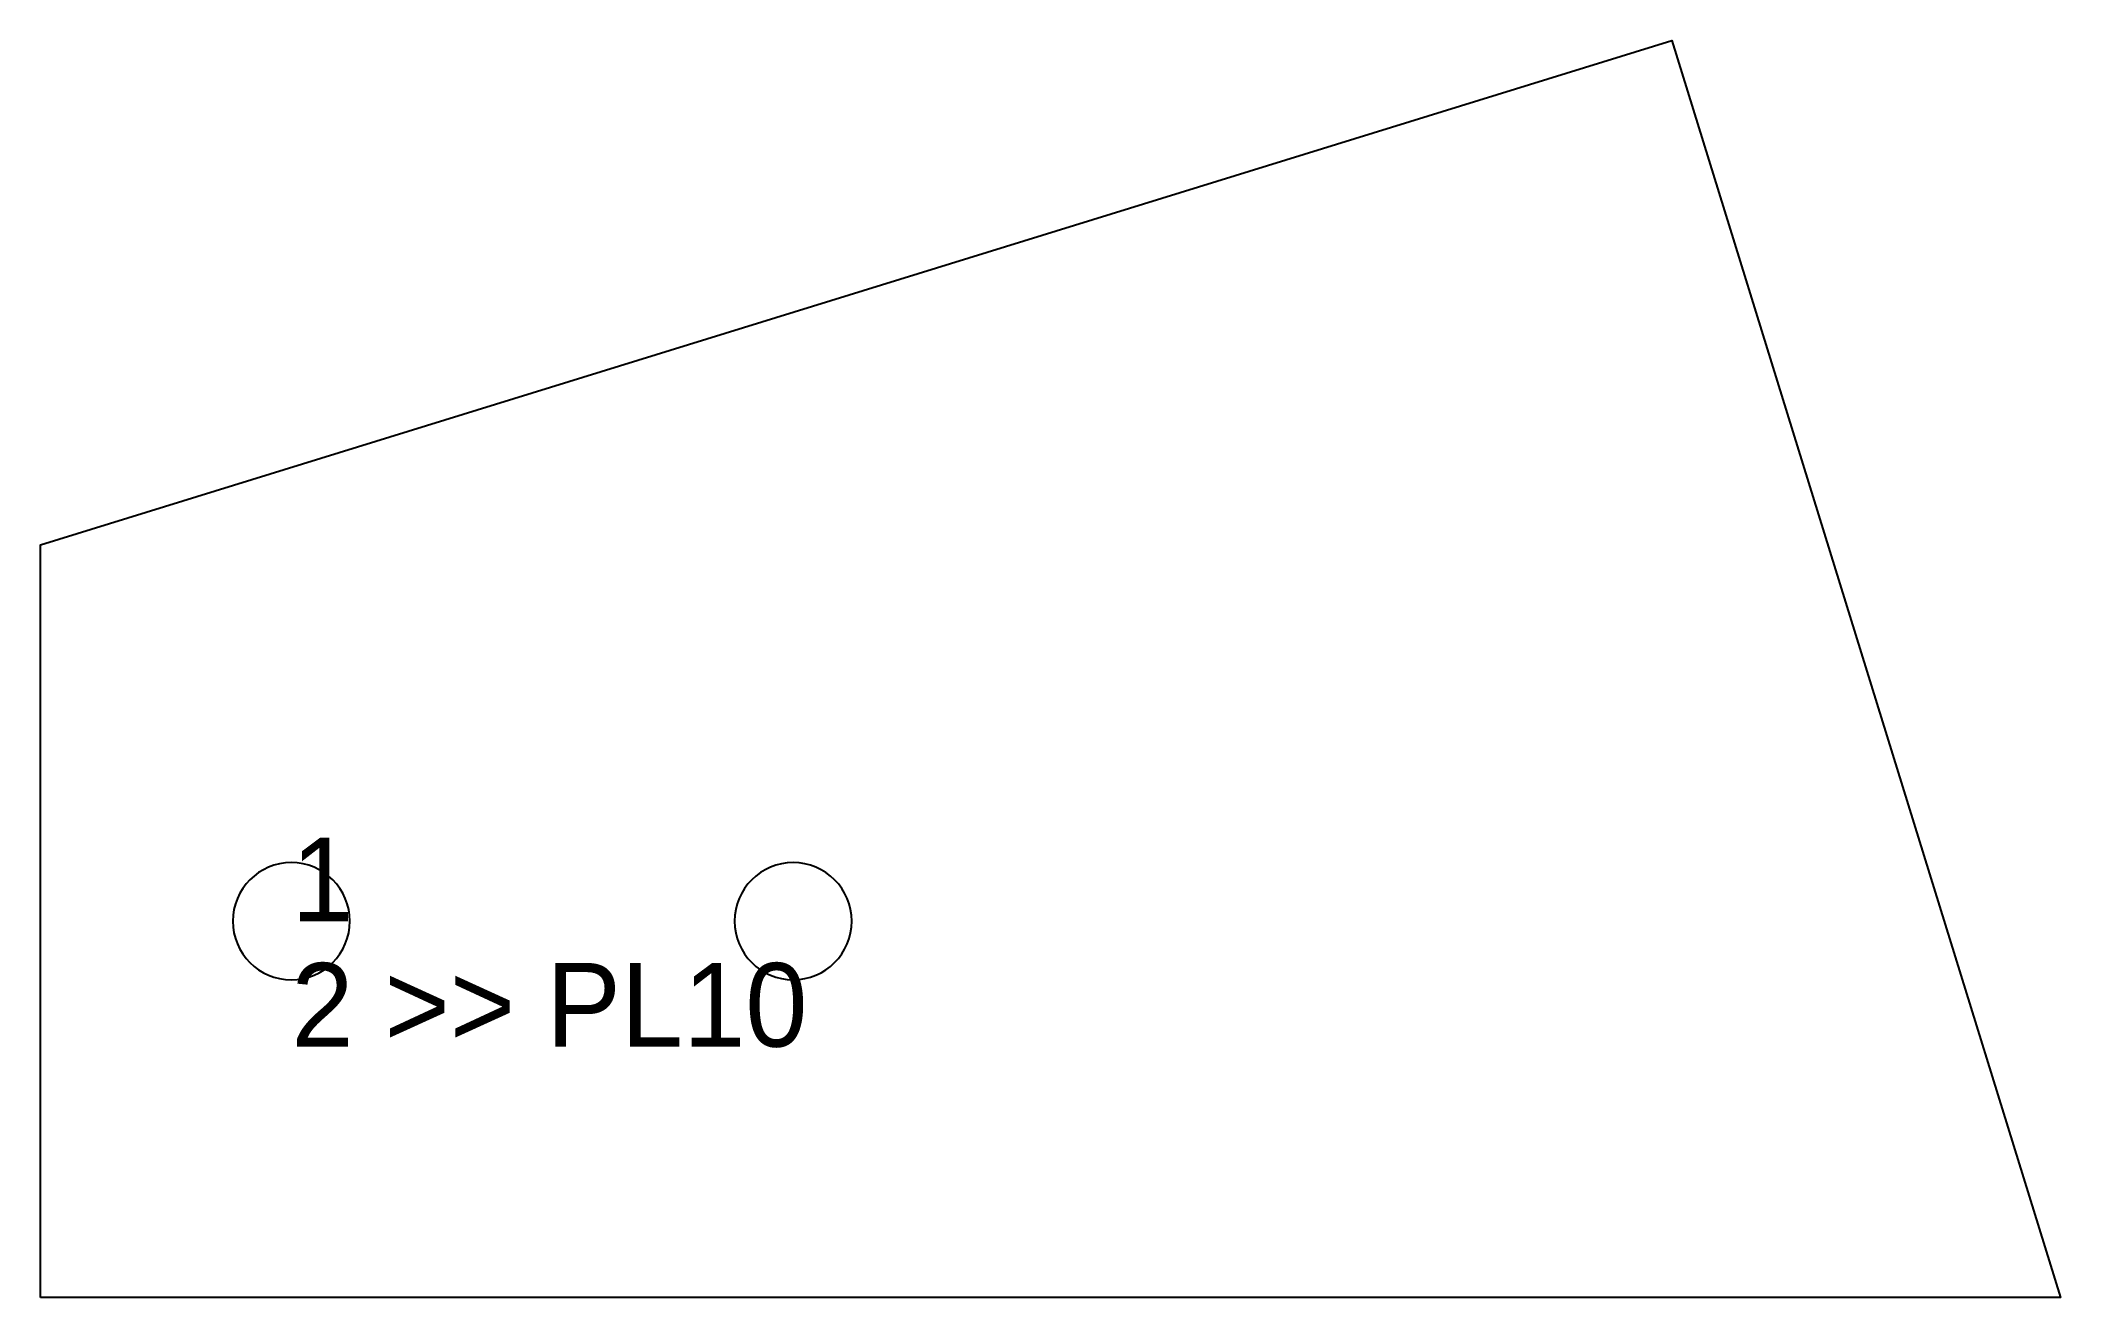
# Model space of a CAD drawing. Extents: x 0 to 242, y 0 to 150.
import ezdxf

# ---------------------------------------------------------------- set-up
doc = ezdxf.new("R2010")
doc.units = 0
for name, color, linetype in [('CUT', 7, 'CONTINUOUS'), ('HOLE', 7, 'CONTINUOUS'), ('SCRIBE', 3, 'CONTINUOUS'), ('TEXT', 7, 'CONTINUOUS')]:
    doc.layers.add(name, color=color, linetype=linetype)

msp = doc.modelspace()

# ---------------------------------------------------------------- linework, layer by layer
at = {"layer": 'CUT', "color": 7, "linetype": 'CONTINUOUS'}
msp.add_lwpolyline([(0, 0), (0, 90), (195.06, 150.3), (241.53, 0)], close=True, dxfattribs=at)
at = {"layer": 'HOLE', "color": 7, "linetype": 'CONTINUOUS'}
for points in [[(30, 52, 1), (30, 38, 1)], [(90, 52, 1), (90, 38, 1)]]:
    msp.add_lwpolyline(points, format="xyb", close=True, dxfattribs=at)

# ---------------------------------------------------------------- texts
at = {"layer": 'SCRIBE', "color": 3}
msp.add_text('1', height=10, dxfattribs=at).set_placement((30, 45))
at = {"layer": 'TEXT', "color": 7}
msp.add_text('2 >> PL10', height=10, dxfattribs=at).set_placement((30, 30))

doc.saveas('drawing.dxf')
